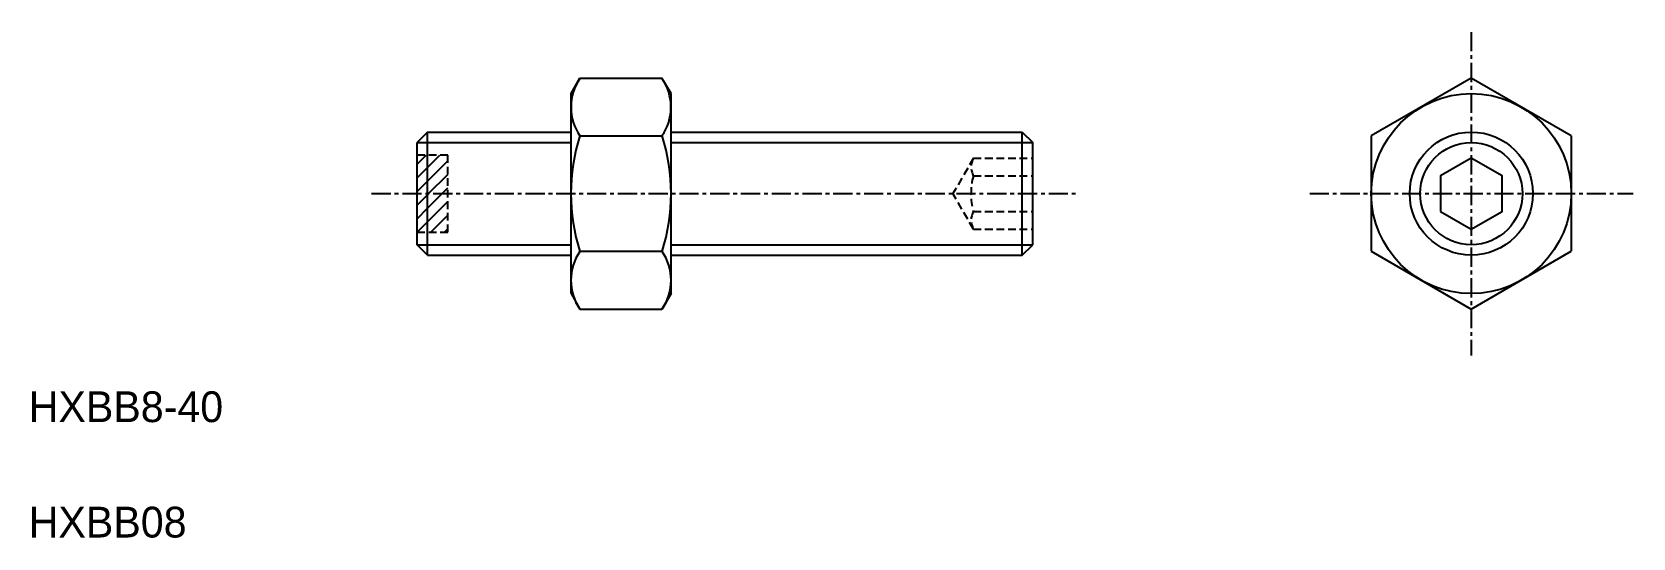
# Model space of a CAD drawing. Extents: x 337 to 441, y 131 to 164.
import ezdxf

# ---------------------------------------------------------------- set-up
doc = ezdxf.new("R2010")
doc.units = 0
doc.linetypes.add('CENTER', pattern=[2, 1.25, -0.25, 0.25, -0.25])
doc.linetypes.add('DASHED', pattern=[0.75, 0.5, -0.25])
doc.layers.get('0').update_dxf_attribs({"linetype": 'CONTINUOUS'})
doc.layers.add('CENTER', color=1, linetype='CENTER')

# ---------------------------------------------------------------- blocks, each defined once
blk = doc.blocks.new('*X2')
at = {"color": 0}
for p, q in [((362.32, 155.49), (362.91, 156.08)), ((362.99, 155.28), (363.79, 156.08)), ((362.32, 154.6), (362.99, 155.28)), ((362.99, 154.4), (364.32, 155.72)), ((362.32, 153.72), (362.99, 154.4)), ((363.06, 153.58), (364.32, 154.83)), ((362.32, 152.83), (362.99, 153.51)), ((362.99, 152.63), (363.94, 153.58)), ((362.99, 153.51), (363.06, 153.58)), ((362.99, 151.74), (364.32, 153.07)), ((363.94, 153.58), (364.32, 153.95)), ((362.32, 151.95), (362.99, 152.63)), ((363.21, 151.08), (364.32, 152.18)), ((362.33, 151.08), (362.99, 151.74)), ((364.09, 151.08), (364.32, 151.3))]:
    blk.add_line(p, q, dxfattribs=at)

msp = doc.modelspace()

# ---------------------------------------------------------------- linework, layer by layer
at = {"color": 7, "linetype": 'CONTINUOUS'}
for p, q in [((372.32, 160.08), (372.9, 161.08)), ((372.9, 161.08), (378.23, 161.08)), ((378.82, 160.08), (378.23, 161.08)), ((430.82, 161.08), (424.32, 157.33)), ((437.32, 157.33), (430.82, 161.08)), ((372.32, 147.08), (372.32, 160.08)), ((378.82, 147.08), (378.82, 160.08)), ((362.99, 157.58), (362.32, 156.9)), ((362.99, 149.58), (362.99, 157.58)), ((362.99, 157.58), (372.32, 157.58)), ((372.9, 157.33), (378.23, 157.33)), ((378.82, 157.58), (401.64, 157.58)), ((401.64, 149.58), (401.64, 157.58)), ((401.64, 157.58), (402.32, 156.9)), ((424.32, 157.33), (424.32, 149.83)), ((437.32, 157.33), (437.32, 149.83)), ((362.32, 150.25), (362.32, 156.9)), ((402.32, 150.25), (402.32, 156.9)), ((362.99, 149.58), (362.32, 150.25)), ((366.69, 150.25), (366.69, 150.25)), ((370.57, 150.25), (370.57, 150.25)), ((372.9, 149.83), (378.23, 149.83)), ((401.64, 149.58), (402.32, 150.25)), ((424.32, 149.83), (430.82, 146.08)), ((430.82, 146.08), (437.32, 149.83)), ((362.99, 149.58), (372.32, 149.58)), ((378.82, 149.58), (401.64, 149.58)), ((372.32, 147.08), (372.9, 146.08)), ((378.82, 147.08), (378.23, 146.08)), ((372.9, 146.08), (378.23, 146.08))]:
    msp.add_line(p, q, dxfattribs=at)
at = {"color": 3, "linetype": 'CONTINUOUS'}
for p, q in [((362.32, 156.9), (372.32, 156.9)), ((378.82, 156.9), (402.32, 156.9)), ((362.32, 150.25), (372.32, 150.25)), ((378.82, 150.25), (402.32, 150.25))]:
    msp.add_line(p, q, dxfattribs=at)
at = {"color": 3, "linetype": 'DASHED'}
for p, q in [((364.32, 156.08), (362.32, 156.08)), ((364.32, 151.08), (364.32, 156.08)), ((398.47, 155.89), (397.14, 153.58)), ((398.47, 155.89), (402.32, 155.89)), ((398.47, 154.73), (402.32, 154.73)), ((398.47, 151.27), (397.14, 153.58)), ((398.47, 152.42), (402.32, 152.42)), ((362.32, 151.08), (364.32, 151.08)), ((398.47, 151.27), (402.32, 151.27))]:
    msp.add_line(p, q, dxfattribs=at)
at = {"color": 7, "linetype": 'CONTINUOUS'}
msp.add_lwpolyline([(428.82, 152.42), (430.82, 151.27), (432.82, 152.42), (432.82, 154.73), (430.82, 155.89), (428.82, 154.73)], close=True, dxfattribs=at)
for radius in [6.5, 4]:
    msp.add_circle((430.82, 153.58), radius, dxfattribs=at)
at = {"color": 3, "linetype": 'CONTINUOUS'}
msp.add_circle((430.82, 153.58), 3.32, dxfattribs=at)
at = {"color": 7, "linetype": 'CONTINUOUS'}
for centre, radius, start, end in [((375.63, 159.2), 3.31, 145.5679, 214.4321), ((375.5, 159.2), 3.31, 325.5679, 34.4321), ((384.73, 153.58), 12.42, 162.4121, 197.5879), ((366.4, 153.58), 12.42, 342.4121, 17.5879), ((375.63, 147.95), 3.32, 145.6013, 214.3987), ((375.5, 147.95), 3.32, 325.6013, 34.3987)]:
    msp.add_arc(centre, radius, start, end, dxfattribs=at)
at = {"color": 3, "linetype": 'DASHED'}
for centre, radius, start, end in [((399.47, 155.31), 1.15, 150, 210), ((402.7, 153.58), 4.39, 164.7385, 195.2615), ((399.47, 151.85), 1.15, 150, 210)]:
    msp.add_arc(centre, radius, start, end, dxfattribs=at)
at = {"layer": 'CENTER', "color": 1, "linetype": 'CENTER'}
for p, q in [((430.82, 164.08), (430.82, 143.07)), ((359.36, 153.58), (405.32, 153.58)), ((420.32, 153.58), (441.33, 153.58))]:
    msp.add_line(p, q, dxfattribs=at)

# ---------------------------------------------------------------- block references
at = {"color": 3, "linetype": 'CONTINUOUS'}
msp.add_blockref('*X2', (0, 0), dxfattribs=at)

# ---------------------------------------------------------------- texts
at = {"color": 7, "linetype": 'CONTINUOUS'}
for s, p in [('HXBB8-40', (337.08, 138.73)), ('HXBB08', (337.08, 131.23))]:
    msp.add_text(s, height=2, dxfattribs=at).set_placement(p)

doc.saveas('drawing.dxf')
